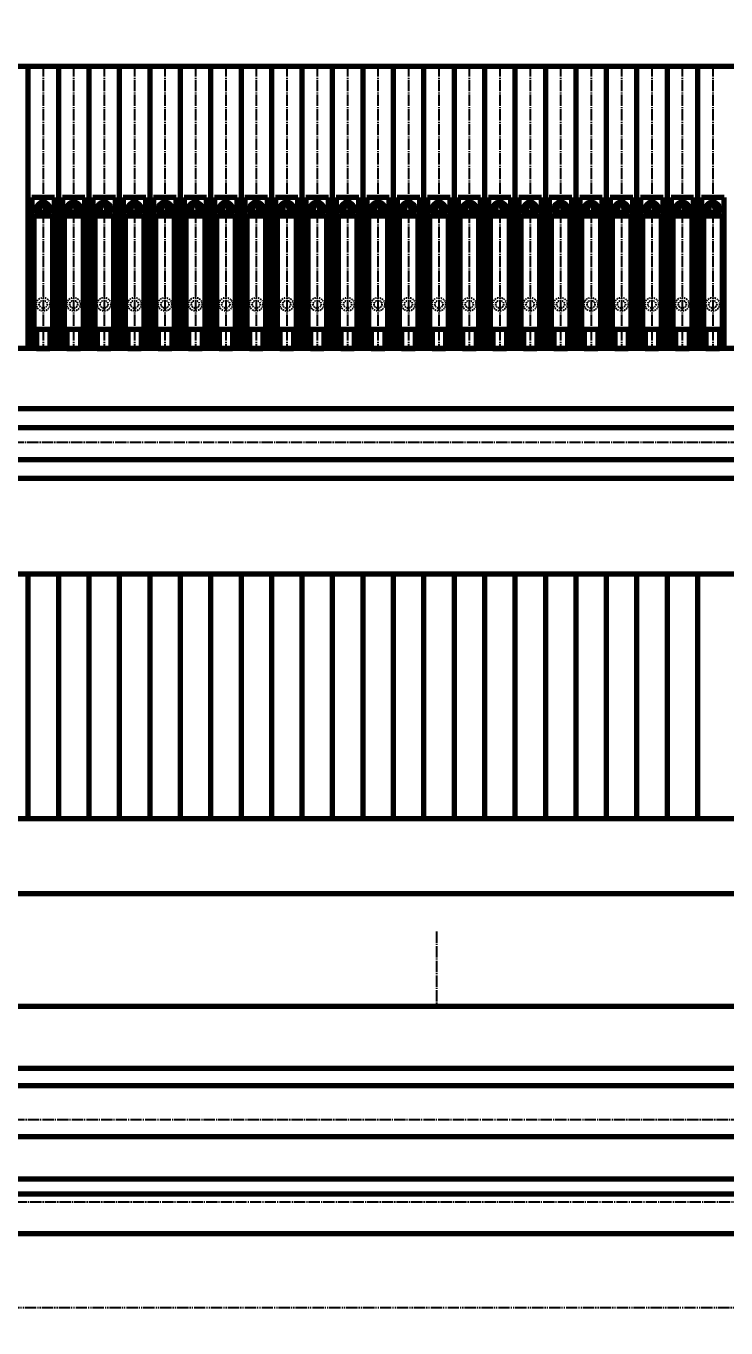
# Model space of a CAD drawing. Header units: millimetres. Extents: x -14850 to 14850, y -10500 to 10500.
# Drawn here: x -5037 to -3174, y 2054 to 5516 of the extents above; entities that cross this region are included whole.
import ezdxf

# ---------------------------------------------------------------- set-up
doc = ezdxf.new("R2010")
doc.units = ezdxf.units.MM
for name, pattern in [('EB_DASH', [6, 3, -3]), ('EB_DASHDOT', [39, 30, -3, 3, -3]), ('EB_DASHDOTDOT', [45, 30, -3, 3, -3, 3, -3])]:
    doc.linetypes.add(name, pattern=pattern)
for name, color, linetype, lineweight in [('CAXA0', 7, 'Continuous', 70), ('CAXA1', 1, 'EB_DASHDOT', 25), ('CAXA2', 6, 'EB_DASH', 25), ('CAXA4', 3, 'Continuous', 25)]:
    doc.layers.add(name, color=color, linetype=linetype, lineweight=lineweight)
doc.styles.add('标准', font='', dxfattribs={"width": 0.667})
doc.styles.get('标准').set_extended_font_data('SimSun')
doc.dimstyles.new('标准', dxfattribs={"dimscale": 50, "dimtxt": 4, "dimasz": 3, "dimexe": 2, "dimexo": 0, "dimtad": 1, "dimdec": 1, "dimdsep": 46, "dimtxsty": '标准', "dimcen": 0, "dimdle": 4, "dimaunit": 1, "dimazin": 2, "dimtfac": 1, "dimtdec": 3, "dimtmove": 0, "dimatfit": 3, "dimfxl": 0, "dimtolj": 1, "dimtzin": 0, "dimarcsym": 0})

# ---------------------------------------------------------------- blocks, each defined once
blk = doc.blocks.new('*D265')
at = {"layer": 'CAXA4', "linetype": 'Continuous', "lineweight": 25}
for points in [[(-10769.7, 165.8), (-10619.7, 184.6), (-10619.7, 147.1)], [(2880.3, 165.8), (2730.3, 184.6), (2730.3, 147.1)]]:
    blk.add_hatch(color=0, dxfattribs=at).paths.add_polyline_path(points, flags=0)
at = {"layer": 'CAXA4', "color": 0, "linetype": 'Continuous', "lineweight": 25}
for p, q in [((-10769.7, 2408.9), (-10769.7, 65.8)), ((2880.3, 2408.9), (2880.3, 65.8)), ((2880.3, 165.8), (-10769.7, 165.8))]:
    blk.add_line(p, q, dxfattribs=at)
at = {"layer": 'CAXA4', "color": 0, "linetype": 'Continuous', "lineweight": 25, "insert": (-4212.2, 471.1), "char_height": 200, "attachment_point": 1, "style": '标准'}
blk.add_mtext('\\fSimSun|b0|i0|p34;13650', dxfattribs=at)
blk = doc.blocks.new('*D267')
at = {"layer": 'CAXA4', "linetype": 'Continuous', "lineweight": 25}
for points in [[(-6219.7, 772.7), (-6069.7, 754), (-6069.7, 791.5)], [(-1669.7, 772.7), (-1819.7, 754), (-1819.7, 791.5)]]:
    blk.add_hatch(color=0, dxfattribs=at).paths.add_polyline_path(points, flags=0)
at = {"layer": 'CAXA4', "color": 0, "linetype": 'Continuous', "lineweight": 25}
for p, q in [((-6219.7, 2405.9), (-6219.7, 672.7)), ((-1669.7, 2405.9), (-1669.7, 672.7)), ((-6219.7, 772.7), (-1669.7, 772.7))]:
    blk.add_line(p, q, dxfattribs=at)
at = {"layer": 'CAXA4', "color": 0, "linetype": 'Continuous', "lineweight": 25, "insert": (-4156.7, 1078), "char_height": 200, "attachment_point": 1, "style": '标准'}
blk.add_mtext('\\fSimSun|b0|i0|p34;4550', dxfattribs=at)
blk = doc.blocks.new('*D271')
at = {"layer": 'CAXA4', "linetype": 'Continuous', "lineweight": 25}
for points in [[(-11554.7, 8326.6), (-11404.7, 8307.9), (-11404.7, 8345.4)], [(3945.3, 8326.6), (3795.3, 8307.9), (3795.3, 8345.4)]]:
    blk.add_hatch(color=0, dxfattribs=at).paths.add_polyline_path(points, flags=0)
at = {"layer": 'CAXA4', "color": 0, "linetype": 'Continuous', "lineweight": 25}
for p, q in [((-11554.7, 4413.9), (-11554.7, 8426.6)), ((3945.3, 4948.9), (3945.3, 8426.6)), ((-11554.7, 8326.6), (3945.3, 8326.6))]:
    blk.add_line(p, q, dxfattribs=at)
at = {"layer": 'CAXA4', "color": 0, "linetype": 'Continuous', "lineweight": 25, "insert": (-4072.2, 8631.9), "char_height": 200, "attachment_point": 1, "style": '标准'}
blk.add_mtext('\\fSimSun|b0|i0|p34;15500', dxfattribs=at)

msp = doc.modelspace()

# ---------------------------------------------------------------- linework, layer by layer
at = {"layer": 'CAXA0'}
for p, q in [((1398.26, 5408.92), (-10849.74, 5408.92)), ((-5031.74, 5408.92), (-5031.74, 4658.92)), ((-4950.74, 5408.92), (-4950.74, 4658.92)), ((-4869.74, 5408.92), (-4869.74, 4658.92)), ((-4788.74, 5408.92), (-4788.74, 4658.92)), ((-4707.74, 5408.92), (-4707.74, 4658.92)), ((-4626.74, 5408.92), (-4626.74, 4658.92)), ((-4545.74, 5408.92), (-4545.74, 4658.92)), ((-4464.74, 5408.92), (-4464.74, 4658.92)), ((-4383.74, 5408.92), (-4383.74, 4658.92)), ((-4302.74, 5408.92), (-4302.74, 4658.92)), ((-4221.74, 5408.92), (-4221.74, 4658.92)), ((-4140.74, 5408.92), (-4140.74, 4658.92)), ((-4059.74, 5408.92), (-4059.74, 4658.92)), ((-3978.74, 5408.92), (-3978.74, 4658.92)), ((-3897.74, 5408.92), (-3897.74, 4658.92)), ((-3816.74, 5408.92), (-3816.74, 4658.92)), ((-3735.74, 5408.92), (-3735.74, 4658.92)), ((-3654.74, 5408.92), (-3654.74, 4658.92)), ((-3573.74, 5408.92), (-3573.74, 4658.92)), ((-3492.74, 5408.92), (-3492.74, 4658.92)), ((-3411.74, 5408.92), (-3411.74, 4658.92)), ((-3330.74, 5408.92), (-3330.74, 4658.92)), ((-3249.74, 5408.92), (-3249.74, 4658.92)), ((-4961.24, 5060.33), (-5021.24, 5060.33)), ((-5021.24, 5060.33), (-5021.24, 4658.92)), ((-4961.24, 4658.92), (-4961.24, 5060.33)), ((-4880.24, 5060.33), (-4940.24, 5060.33)), ((-4940.24, 5060.33), (-4940.24, 4658.92)), ((-4880.24, 4658.92), (-4880.24, 5060.33)), ((-4799.24, 5060.33), (-4859.24, 5060.33)), ((-4859.24, 5060.33), (-4859.24, 4658.92)), ((-4799.24, 4658.92), (-4799.24, 5060.33)), ((-4718.24, 5060.33), (-4778.24, 5060.33)), ((-4778.24, 5060.33), (-4778.24, 4658.92)), ((-4718.24, 4658.92), (-4718.24, 5060.33)), ((-4637.24, 5060.33), (-4697.24, 5060.33)), ((-4697.24, 5060.33), (-4697.24, 4658.92)), ((-4637.24, 4658.92), (-4637.24, 5060.33)), ((-4556.24, 5060.33), (-4616.24, 5060.33)), ((-4616.24, 5060.33), (-4616.24, 4658.92)), ((-4556.24, 4658.92), (-4556.24, 5060.33)), ((-4475.24, 5060.33), (-4535.24, 5060.33)), ((-4535.24, 5060.33), (-4535.24, 4658.92)), ((-4475.24, 4658.92), (-4475.24, 5060.33)), ((-4394.24, 5060.33), (-4454.24, 5060.33)), ((-4454.24, 5060.33), (-4454.24, 4658.92)), ((-4394.24, 4658.92), (-4394.24, 5060.33)), ((-4313.24, 5060.33), (-4373.24, 5060.33)), ((-4373.24, 5060.33), (-4373.24, 4658.92)), ((-4313.24, 4658.92), (-4313.24, 5060.33)), ((-4232.24, 5060.33), (-4292.24, 5060.33)), ((-4292.24, 5060.33), (-4292.24, 4658.92)), ((-4232.24, 4658.92), (-4232.24, 5060.33)), ((-4151.24, 5060.33), (-4211.24, 5060.33)), ((-4211.24, 5060.33), (-4211.24, 4658.92)), ((-4151.24, 4658.92), (-4151.24, 5060.33)), ((-4070.24, 5060.33), (-4130.24, 5060.33)), ((-4130.24, 5060.33), (-4130.24, 4658.92)), ((-4070.24, 4658.92), (-4070.24, 5060.33)), ((-3989.24, 5060.33), (-4049.24, 5060.33)), ((-4049.24, 5060.33), (-4049.24, 4658.92)), ((-3989.24, 4658.92), (-3989.24, 5060.33)), ((-3908.24, 5060.33), (-3968.24, 5060.33)), ((-3968.24, 5060.33), (-3968.24, 4658.92)), ((-3908.24, 4658.92), (-3908.24, 5060.33)), ((-3827.24, 5060.33), (-3887.24, 5060.33)), ((-3887.24, 5060.33), (-3887.24, 4658.92)), ((-3827.24, 4658.92), (-3827.24, 5060.33)), ((-3746.24, 5060.33), (-3806.24, 5060.33)), ((-3806.24, 5060.33), (-3806.24, 4658.92)), ((-3746.24, 4658.92), (-3746.24, 5060.33)), ((-3665.24, 5060.33), (-3725.24, 5060.33)), ((-3725.24, 5060.33), (-3725.24, 4658.92)), ((-3665.24, 4658.92), (-3665.24, 5060.33)), ((-3584.24, 5060.33), (-3644.24, 5060.33)), ((-3644.24, 5060.33), (-3644.24, 4658.92)), ((-3584.24, 4658.92), (-3584.24, 5060.33)), ((-3503.24, 5060.33), (-3563.24, 5060.33)), ((-3563.24, 5060.33), (-3563.24, 4658.92)), ((-3503.24, 4658.92), (-3503.24, 5060.33)), ((-3422.24, 5060.33), (-3482.24, 5060.33)), ((-3482.24, 5060.33), (-3482.24, 4658.92)), ((-3422.24, 4658.92), (-3422.24, 5060.33)), ((-3341.24, 5060.33), (-3401.24, 5060.33)), ((-3401.24, 5060.33), (-3401.24, 4658.92)), ((-3341.24, 4658.92), (-3341.24, 5060.33)), ((-3260.24, 5060.33), (-3320.24, 5060.33)), ((-3320.24, 5060.33), (-3320.24, 4658.92)), ((-3260.24, 4658.92), (-3260.24, 5060.33)), ((-3179.24, 5060.33), (-3239.24, 5060.33)), ((-3239.24, 5060.33), (-3239.24, 4658.92)), ((-3179.24, 4658.92), (-3179.24, 5060.33)), ((-4966.24, 5010.33), (-5016.24, 5010.33)), ((-5016.24, 5010.33), (-5016.24, 4663.92)), ((-4966.24, 5010.33), (-4966.24, 4663.92)), ((-4885.24, 5010.33), (-4935.24, 5010.33)), ((-4935.24, 5010.33), (-4935.24, 4663.92)), ((-4885.24, 5010.33), (-4885.24, 4663.92)), ((-4804.24, 5010.33), (-4854.24, 5010.33)), ((-4854.24, 5010.33), (-4854.24, 4663.92)), ((-4804.24, 5010.33), (-4804.24, 4663.92)), ((-4723.24, 5010.33), (-4773.24, 5010.33)), ((-4773.24, 5010.33), (-4773.24, 4663.92)), ((-4723.24, 5010.33), (-4723.24, 4663.92)), ((-4642.24, 5010.33), (-4692.24, 5010.33)), ((-4692.24, 5010.33), (-4692.24, 4663.92)), ((-4642.24, 5010.33), (-4642.24, 4663.92)), ((-4561.24, 5010.33), (-4611.24, 5010.33)), ((-4611.24, 5010.33), (-4611.24, 4663.92)), ((-4561.24, 5010.33), (-4561.24, 4663.92)), ((-4480.24, 5010.33), (-4530.24, 5010.33)), ((-4530.24, 5010.33), (-4530.24, 4663.92)), ((-4480.24, 5010.33), (-4480.24, 4663.92)), ((-4399.24, 5010.33), (-4449.24, 5010.33)), ((-4449.24, 5010.33), (-4449.24, 4663.92)), ((-4399.24, 5010.33), (-4399.24, 4663.92)), ((-4318.24, 5010.33), (-4368.24, 5010.33)), ((-4368.24, 5010.33), (-4368.24, 4663.92)), ((-4318.24, 5010.33), (-4318.24, 4663.92)), ((-4237.24, 5010.33), (-4287.24, 5010.33)), ((-4287.24, 5010.33), (-4287.24, 4663.92)), ((-4237.24, 5010.33), (-4237.24, 4663.92)), ((-4156.24, 5010.33), (-4206.24, 5010.33)), ((-4206.24, 5010.33), (-4206.24, 4663.92)), ((-4156.24, 5010.33), (-4156.24, 4663.92)), ((-4075.24, 5010.33), (-4125.24, 5010.33)), ((-4125.24, 5010.33), (-4125.24, 4663.92)), ((-4075.24, 5010.33), (-4075.24, 4663.92)), ((-3994.24, 5010.33), (-4044.24, 5010.33)), ((-4044.24, 5010.33), (-4044.24, 4663.92)), ((-3994.24, 5010.33), (-3994.24, 4663.92)), ((-3913.24, 5010.33), (-3963.24, 5010.33)), ((-3963.24, 5010.33), (-3963.24, 4663.92)), ((-3913.24, 5010.33), (-3913.24, 4663.92)), ((-3832.24, 5010.33), (-3882.24, 5010.33)), ((-3882.24, 5010.33), (-3882.24, 4663.92)), ((-3832.24, 5010.33), (-3832.24, 4663.92)), ((-3751.24, 5010.33), (-3801.24, 5010.33)), ((-3801.24, 5010.33), (-3801.24, 4663.92)), ((-3751.24, 5010.33), (-3751.24, 4663.92)), ((-3670.24, 5010.33), (-3720.24, 5010.33)), ((-3720.24, 5010.33), (-3720.24, 4663.92)), ((-3670.24, 5010.33), (-3670.24, 4663.92)), ((-3589.24, 5010.33), (-3639.24, 5010.33)), ((-3639.24, 5010.33), (-3639.24, 4663.92)), ((-3589.24, 5010.33), (-3589.24, 4663.92)), ((-3508.24, 5010.33), (-3558.24, 5010.33)), ((-3558.24, 5010.33), (-3558.24, 4663.92)), ((-3508.24, 5010.33), (-3508.24, 4663.92)), ((-3427.24, 5010.33), (-3477.24, 5010.33)), ((-3477.24, 5010.33), (-3477.24, 4663.92)), ((-3427.24, 5010.33), (-3427.24, 4663.92)), ((-3346.24, 5010.33), (-3396.24, 5010.33)), ((-3396.24, 5010.33), (-3396.24, 4663.92)), ((-3346.24, 5010.33), (-3346.24, 4663.92)), ((-3265.24, 5010.33), (-3315.24, 5010.33)), ((-3315.24, 5010.33), (-3315.24, 4663.92)), ((-3265.24, 5010.33), (-3265.24, 4663.92)), ((-3184.24, 5010.33), (-3234.24, 5010.33)), ((-3234.24, 5010.33), (-3234.24, 4663.92)), ((-3184.24, 5010.33), (-3184.24, 4663.92)), ((-5009.24, 4708.92), (-5009.24, 4658.92)), ((-4973.24, 4708.92), (-5009.24, 4708.92)), ((-4973.24, 4708.92), (-4973.24, 4658.92)), ((-4928.24, 4708.92), (-4928.24, 4658.92)), ((-4892.24, 4708.92), (-4928.24, 4708.92)), ((-4892.24, 4708.92), (-4892.24, 4658.92)), ((-4847.24, 4708.92), (-4847.24, 4658.92)), ((-4811.24, 4708.92), (-4847.24, 4708.92)), ((-4811.24, 4708.92), (-4811.24, 4658.92)), ((-4766.24, 4708.92), (-4766.24, 4658.92)), ((-4730.24, 4708.92), (-4766.24, 4708.92)), ((-4730.24, 4708.92), (-4730.24, 4658.92)), ((-4685.24, 4708.92), (-4685.24, 4658.92)), ((-4649.24, 4708.92), (-4685.24, 4708.92)), ((-4649.24, 4708.92), (-4649.24, 4658.92)), ((-4604.24, 4708.92), (-4604.24, 4658.92)), ((-4568.24, 4708.92), (-4604.24, 4708.92)), ((-4568.24, 4708.92), (-4568.24, 4658.92)), ((-4523.24, 4708.92), (-4523.24, 4658.92)), ((-4487.24, 4708.92), (-4523.24, 4708.92)), ((-4487.24, 4708.92), (-4487.24, 4658.92)), ((-4442.24, 4708.92), (-4442.24, 4658.92)), ((-4406.24, 4708.92), (-4442.24, 4708.92)), ((-4406.24, 4708.92), (-4406.24, 4658.92)), ((-4361.24, 4708.92), (-4361.24, 4658.92)), ((-4325.24, 4708.92), (-4361.24, 4708.92)), ((-4325.24, 4708.92), (-4325.24, 4658.92)), ((-4280.24, 4708.92), (-4280.24, 4658.92)), ((-4244.24, 4708.92), (-4280.24, 4708.92)), ((-4244.24, 4708.92), (-4244.24, 4658.92)), ((-4199.24, 4708.92), (-4199.24, 4658.92)), ((-4163.24, 4708.92), (-4199.24, 4708.92)), ((-4163.24, 4708.92), (-4163.24, 4658.92)), ((-4118.24, 4708.92), (-4118.24, 4658.92)), ((-4082.24, 4708.92), (-4118.24, 4708.92)), ((-4082.24, 4708.92), (-4082.24, 4658.92)), ((-4037.24, 4708.92), (-4037.24, 4658.92)), ((-4001.24, 4708.92), (-4037.24, 4708.92)), ((-4001.24, 4708.92), (-4001.24, 4658.92)), ((-3956.24, 4708.92), (-3956.24, 4658.92)), ((-3920.24, 4708.92), (-3956.24, 4708.92)), ((-3920.24, 4708.92), (-3920.24, 4658.92)), ((-3875.24, 4708.92), (-3875.24, 4658.92)), ((-3839.24, 4708.92), (-3875.24, 4708.92)), ((-3839.24, 4708.92), (-3839.24, 4658.92)), ((-3794.24, 4708.92), (-3794.24, 4658.92)), ((-3758.24, 4708.92), (-3794.24, 4708.92)), ((-3758.24, 4708.92), (-3758.24, 4658.92)), ((-3713.24, 4708.92), (-3713.24, 4658.92)), ((-3677.24, 4708.92), (-3713.24, 4708.92)), ((-3677.24, 4708.92), (-3677.24, 4658.92)), ((-3632.24, 4708.92), (-3632.24, 4658.92)), ((-3596.24, 4708.92), (-3632.24, 4708.92)), ((-3596.24, 4708.92), (-3596.24, 4658.92)), ((-3551.24, 4708.92), (-3551.24, 4658.92)), ((-3515.24, 4708.92), (-3551.24, 4708.92)), ((-3515.24, 4708.92), (-3515.24, 4658.92)), ((-3470.24, 4708.92), (-3470.24, 4658.92)), ((-3434.24, 4708.92), (-3470.24, 4708.92)), ((-3434.24, 4708.92), (-3434.24, 4658.92)), ((-3389.24, 4708.92), (-3389.24, 4658.92)), ((-3353.24, 4708.92), (-3389.24, 4708.92)), ((-3353.24, 4708.92), (-3353.24, 4658.92)), ((-3308.24, 4708.92), (-3308.24, 4658.92)), ((-3272.24, 4708.92), (-3308.24, 4708.92)), ((-3272.24, 4708.92), (-3272.24, 4658.92)), ((-3227.24, 4708.92), (-3227.24, 4658.92)), ((-3191.24, 4708.92), (-3227.24, 4708.92)), ((-3191.24, 4708.92), (-3191.24, 4658.92)), ((-2580.35, 4658.92), (-11047.67, 4658.92)), ((1465.91, 4658.92), (-10539.74, 4658.92)), ((-5009.24, 4663.92), (-5016.24, 4663.92)), ((-5009.24, 4658.92), (-4973.24, 4658.92)), ((-4973.24, 4658.92), (-5009.24, 4658.92)), ((-4966.24, 4663.92), (-4973.24, 4663.92)), ((-4928.24, 4663.92), (-4935.24, 4663.92)), ((-4928.24, 4658.92), (-4892.24, 4658.92)), ((-4892.24, 4658.92), (-4928.24, 4658.92)), ((-4885.24, 4663.92), (-4892.24, 4663.92)), ((-4847.24, 4663.92), (-4854.24, 4663.92)), ((-4847.24, 4658.92), (-4811.24, 4658.92)), ((-4811.24, 4658.92), (-4847.24, 4658.92)), ((-4804.24, 4663.92), (-4811.24, 4663.92)), ((-4766.24, 4663.92), (-4773.24, 4663.92)), ((-4766.24, 4658.92), (-4730.24, 4658.92)), ((-4730.24, 4658.92), (-4766.24, 4658.92)), ((-4723.24, 4663.92), (-4730.24, 4663.92)), ((-4685.24, 4663.92), (-4692.24, 4663.92)), ((-4685.24, 4658.92), (-4649.24, 4658.92)), ((-4649.24, 4658.92), (-4685.24, 4658.92)), ((-4642.24, 4663.92), (-4649.24, 4663.92)), ((-4604.24, 4663.92), (-4611.24, 4663.92)), ((-4604.24, 4658.92), (-4568.24, 4658.92)), ((-4568.24, 4658.92), (-4604.24, 4658.92)), ((-4561.24, 4663.92), (-4568.24, 4663.92)), ((-4523.24, 4663.92), (-4530.24, 4663.92)), ((-4523.24, 4658.92), (-4487.24, 4658.92)), ((-4487.24, 4658.92), (-4523.24, 4658.92)), ((-4480.24, 4663.92), (-4487.24, 4663.92)), ((-4442.24, 4663.92), (-4449.24, 4663.92)), ((-4442.24, 4658.92), (-4406.24, 4658.92)), ((-4406.24, 4658.92), (-4442.24, 4658.92)), ((-4399.24, 4663.92), (-4406.24, 4663.92)), ((-4361.24, 4663.92), (-4368.24, 4663.92)), ((-4361.24, 4658.92), (-4325.24, 4658.92)), ((-4325.24, 4658.92), (-4361.24, 4658.92)), ((-4318.24, 4663.92), (-4325.24, 4663.92)), ((-4280.24, 4663.92), (-4287.24, 4663.92)), ((-4280.24, 4658.92), (-4244.24, 4658.92)), ((-4244.24, 4658.92), (-4280.24, 4658.92)), ((-4237.24, 4663.92), (-4244.24, 4663.92)), ((-4199.24, 4663.92), (-4206.24, 4663.92)), ((-4199.24, 4658.92), (-4163.24, 4658.92)), ((-4163.24, 4658.92), (-4199.24, 4658.92)), ((-4156.24, 4663.92), (-4163.24, 4663.92)), ((-4118.24, 4663.92), (-4125.24, 4663.92)), ((-4118.24, 4658.92), (-4082.24, 4658.92)), ((-4082.24, 4658.92), (-4118.24, 4658.92)), ((-4075.24, 4663.92), (-4082.24, 4663.92)), ((-4037.24, 4663.92), (-4044.24, 4663.92)), ((-4037.24, 4658.92), (-4001.24, 4658.92)), ((-4001.24, 4658.92), (-4037.24, 4658.92)), ((-3994.24, 4663.92), (-4001.24, 4663.92)), ((-3956.24, 4663.92), (-3963.24, 4663.92)), ((-3956.24, 4658.92), (-3920.24, 4658.92)), ((-3920.24, 4658.92), (-3956.24, 4658.92)), ((-3913.24, 4663.92), (-3920.24, 4663.92)), ((-3875.24, 4663.92), (-3882.24, 4663.92)), ((-3875.24, 4658.92), (-3839.24, 4658.92)), ((-3839.24, 4658.92), (-3875.24, 4658.92)), ((-3832.24, 4663.92), (-3839.24, 4663.92)), ((-3794.24, 4663.92), (-3801.24, 4663.92)), ((-3794.24, 4658.92), (-3758.24, 4658.92)), ((-3758.24, 4658.92), (-3794.24, 4658.92)), ((-3751.24, 4663.92), (-3758.24, 4663.92)), ((-3713.24, 4663.92), (-3720.24, 4663.92)), ((-3713.24, 4658.92), (-3677.24, 4658.92)), ((-3677.24, 4658.92), (-3713.24, 4658.92)), ((-3670.24, 4663.92), (-3677.24, 4663.92)), ((-3632.24, 4663.92), (-3639.24, 4663.92)), ((-3632.24, 4658.92), (-3596.24, 4658.92)), ((-3596.24, 4658.92), (-3632.24, 4658.92)), ((-3589.24, 4663.92), (-3596.24, 4663.92)), ((-3551.24, 4663.92), (-3558.24, 4663.92)), ((-3551.24, 4658.92), (-3515.24, 4658.92)), ((-3515.24, 4658.92), (-3551.24, 4658.92)), ((-3508.24, 4663.92), (-3515.24, 4663.92)), ((-3470.24, 4663.92), (-3477.24, 4663.92)), ((-3470.24, 4658.92), (-3434.24, 4658.92)), ((-3434.24, 4658.92), (-3470.24, 4658.92)), ((-3427.24, 4663.92), (-3434.24, 4663.92)), ((-3389.24, 4663.92), (-3396.24, 4663.92)), ((-3389.24, 4658.92), (-3353.24, 4658.92)), ((-3353.24, 4658.92), (-3389.24, 4658.92)), ((-3346.24, 4663.92), (-3353.24, 4663.92)), ((-3308.24, 4663.92), (-3315.24, 4663.92)), ((-3308.24, 4658.92), (-3272.24, 4658.92)), ((-3272.24, 4658.92), (-3308.24, 4658.92)), ((-3265.24, 4663.92), (-3272.24, 4663.92)), ((-3227.24, 4663.92), (-3234.24, 4663.92)), ((-3227.24, 4658.92), (-3191.24, 4658.92)), ((-3191.24, 4658.92), (-3227.24, 4658.92)), ((-3184.24, 4663.92), (-3191.24, 4663.92)), ((-10999.74, 4498.92), (1437.33, 4498.92)), ((-10969.74, 4448.92), (1434.59, 4448.92)), ((-10969.74, 4363.92), (1434.89, 4363.92)), ((-10999.74, 4313.92), (1437.26, 4313.92)), ((-1744.74, 4058.92), (-6144.74, 4058.92)), ((-5031.74, 4058.92), (-5031.74, 3408.92)), ((-4950.74, 4058.92), (-4950.74, 3408.92)), ((-4869.74, 4058.92), (-4869.74, 3408.92)), ((-4788.74, 4058.92), (-4788.74, 3408.92)), ((-4707.74, 4058.92), (-4707.74, 3408.92)), ((-4626.74, 4058.92), (-4626.74, 3408.92)), ((-4545.74, 4058.92), (-4545.74, 3408.92)), ((-4464.74, 4058.92), (-4464.74, 3408.92)), ((-4383.74, 4058.92), (-4383.74, 3408.92)), ((-4302.74, 4058.92), (-4302.74, 3408.92)), ((-4221.74, 4058.92), (-4221.74, 3408.92)), ((-4140.74, 4058.92), (-4140.74, 3408.92)), ((-4059.74, 4058.92), (-4059.74, 3408.92)), ((-3978.74, 4058.92), (-3978.74, 3408.92)), ((-3897.74, 4058.92), (-3897.74, 3408.92)), ((-3816.74, 4058.92), (-3816.74, 3408.92)), ((-3735.74, 4058.92), (-3735.74, 3408.92)), ((-3654.74, 4058.92), (-3654.74, 3408.92)), ((-3573.74, 4058.92), (-3573.74, 3408.92)), ((-3492.74, 4058.92), (-3492.74, 3408.92)), ((-3411.74, 4058.92), (-3411.74, 3408.92)), ((-3330.74, 4058.92), (-3330.74, 3408.92)), ((-3249.74, 4058.92), (-3249.74, 3408.92)), ((-6155.56, 3408.92), (-1733.91, 3408.92)), ((-1732.24, 3208.92), (-6145.28, 3208.92)), ((2880.26, 2908.92), (-6129.85, 2908.92)), ((-1869.74, 2743.97), (-6019.74, 2743.97)), ((-1869.74, 2698.44), (-6019.74, 2698.44)), ((-1869.74, 2562.39), (-6019.74, 2562.39)), ((-1869.74, 2450.27), (-6019.74, 2450.27)), ((-1869.74, 2410.17), (-6019.74, 2410.17)), ((-1869.74, 2304.99), (-6019.74, 2304.99))]:
    msp.add_line(p, q, dxfattribs=at)
for centre, radius in [((-4991.24, 5030.33), 18), ((-4991.24, 5030.33), 10.5), ((-4910.24, 5030.33), 18), ((-4910.24, 5030.33), 10.5), ((-4829.24, 5030.33), 18), ((-4829.24, 5030.33), 10.5), ((-4748.24, 5030.33), 18), ((-4748.24, 5030.33), 10.5), ((-4667.24, 5030.33), 18), ((-4667.24, 5030.33), 10.5), ((-4586.24, 5030.33), 18), ((-4586.24, 5030.33), 10.5), ((-4505.24, 5030.33), 18), ((-4505.24, 5030.33), 10.5), ((-4424.24, 5030.33), 18), ((-4424.24, 5030.33), 10.5), ((-4343.24, 5030.33), 18), ((-4343.24, 5030.33), 10.5), ((-4262.24, 5030.33), 18), ((-4262.24, 5030.33), 10.5), ((-4181.24, 5030.33), 18), ((-4181.24, 5030.33), 10.5), ((-4100.24, 5030.33), 18), ((-4100.24, 5030.33), 10.5), ((-4019.24, 5030.33), 18), ((-4019.24, 5030.33), 10.5), ((-3938.24, 5030.33), 18), ((-3938.24, 5030.33), 10.5), ((-3857.24, 5030.33), 18), ((-3857.24, 5030.33), 10.5), ((-3776.24, 5030.33), 18), ((-3776.24, 5030.33), 10.5), ((-3695.24, 5030.33), 18), ((-3695.24, 5030.33), 10.5), ((-3614.24, 5030.33), 18), ((-3614.24, 5030.33), 10.5), ((-3533.24, 5030.33), 18), ((-3533.24, 5030.33), 10.5), ((-3452.24, 5030.33), 18), ((-3452.24, 5030.33), 10.5), ((-3371.24, 5030.33), 18), ((-3371.24, 5030.33), 10.5), ((-3290.24, 5030.33), 18), ((-3290.24, 5030.33), 10.5), ((-3209.24, 5030.33), 18), ((-3209.24, 5030.33), 10.5)]:
    msp.add_circle(centre, radius, dxfattribs=at)
at = {"layer": 'CAXA1', "linetype": 'EB_DASHDOT', "lineweight": 25}
for p, q in [((-4991.24, 5411.92), (-4991.24, 4655.92)), ((-4910.24, 5411.92), (-4910.24, 4655.92)), ((-4829.24, 5411.92), (-4829.24, 4655.92)), ((-4748.24, 5411.92), (-4748.24, 4655.92)), ((-4667.24, 5411.92), (-4667.24, 4655.92)), ((-4586.24, 5411.92), (-4586.24, 4655.92)), ((-4505.24, 5411.92), (-4505.24, 4655.92)), ((-4424.24, 5411.92), (-4424.24, 4655.92)), ((-4343.24, 5411.92), (-4343.24, 4655.92)), ((-4262.24, 5411.92), (-4262.24, 4655.92)), ((-4181.24, 5411.92), (-4181.24, 4655.92)), ((-4100.24, 5411.92), (-4100.24, 4655.92)), ((-4019.24, 5411.92), (-4019.24, 4655.92)), ((-3938.24, 5411.92), (-3938.24, 4655.92)), ((-3857.24, 5411.92), (-3857.24, 4655.92)), ((-3776.24, 5411.92), (-3776.24, 4655.92)), ((-3695.24, 5411.92), (-3695.24, 4655.92)), ((-3614.24, 5411.92), (-3614.24, 4655.92)), ((-3533.24, 5411.92), (-3533.24, 4655.92)), ((-3452.24, 5411.92), (-3452.24, 4655.92)), ((-3371.24, 5411.92), (-3371.24, 4655.92)), ((-3290.24, 5411.92), (-3290.24, 4655.92)), ((-3209.24, 5411.92), (-3209.24, 4655.92)), ((-4961.24, 5030.33), (-5021.24, 5030.33)), ((-4880.24, 5030.33), (-4940.24, 5030.33)), ((-4799.24, 5030.33), (-4859.24, 5030.33)), ((-4718.24, 5030.33), (-4778.24, 5030.33)), ((-4637.24, 5030.33), (-4697.24, 5030.33)), ((-4556.24, 5030.33), (-4616.24, 5030.33)), ((-4475.24, 5030.33), (-4535.24, 5030.33)), ((-4394.24, 5030.33), (-4454.24, 5030.33)), ((-4313.24, 5030.33), (-4373.24, 5030.33)), ((-4232.24, 5030.33), (-4292.24, 5030.33)), ((-4151.24, 5030.33), (-4211.24, 5030.33)), ((-4070.24, 5030.33), (-4130.24, 5030.33)), ((-3989.24, 5030.33), (-4049.24, 5030.33)), ((-3908.24, 5030.33), (-3968.24, 5030.33)), ((-3827.24, 5030.33), (-3887.24, 5030.33)), ((-3746.24, 5030.33), (-3806.24, 5030.33)), ((-3665.24, 5030.33), (-3725.24, 5030.33)), ((-3584.24, 5030.33), (-3644.24, 5030.33)), ((-3503.24, 5030.33), (-3563.24, 5030.33)), ((-3422.24, 5030.33), (-3482.24, 5030.33)), ((-3341.24, 5030.33), (-3401.24, 5030.33)), ((-3260.24, 5030.33), (-3320.24, 5030.33)), ((-3179.24, 5030.33), (-3239.24, 5030.33)), ((1743.15, 4408.92), (-11051.25, 4408.92)), ((-3944.74, 3108.92), (-3944.74, 2908.92)), ((-11038.24, 2608.92), (1790.26, 2608.92)), ((1790.26, 2388.92), (-10797.74, 2388.92))]:
    msp.add_line(p, q, dxfattribs=at)
at = {"layer": 'CAXA2'}
for centre, radius in [((-4991.24, 4776.42), 18), ((-4991.24, 4776.42), 10.5), ((-4910.24, 4776.42), 18), ((-4910.24, 4776.42), 10.5), ((-4829.24, 4776.42), 18), ((-4829.24, 4776.42), 10.5), ((-4748.24, 4776.42), 18), ((-4748.24, 4776.42), 10.5), ((-4667.24, 4776.42), 18), ((-4667.24, 4776.42), 10.5), ((-4586.24, 4776.42), 18), ((-4586.24, 4776.42), 10.5), ((-4505.24, 4776.42), 18), ((-4505.24, 4776.42), 10.5), ((-4424.24, 4776.42), 18), ((-4424.24, 4776.42), 10.5), ((-4343.24, 4776.42), 18), ((-4343.24, 4776.42), 10.5), ((-4262.24, 4776.42), 18), ((-4262.24, 4776.42), 10.5), ((-4181.24, 4776.42), 18), ((-4181.24, 4776.42), 10.5), ((-4100.24, 4776.42), 18), ((-4100.24, 4776.42), 10.5), ((-4019.24, 4776.42), 18), ((-4019.24, 4776.42), 10.5), ((-3938.24, 4776.42), 18), ((-3938.24, 4776.42), 10.5), ((-3857.24, 4776.42), 18), ((-3857.24, 4776.42), 10.5), ((-3776.24, 4776.42), 18), ((-3776.24, 4776.42), 10.5), ((-3695.24, 4776.42), 18), ((-3695.24, 4776.42), 10.5), ((-3614.24, 4776.42), 18), ((-3614.24, 4776.42), 10.5), ((-3533.24, 4776.42), 18), ((-3533.24, 4776.42), 10.5), ((-3452.24, 4776.42), 18), ((-3452.24, 4776.42), 10.5), ((-3371.24, 4776.42), 18), ((-3371.24, 4776.42), 10.5), ((-3290.24, 4776.42), 18), ((-3290.24, 4776.42), 10.5), ((-3209.24, 4776.42), 18), ((-3209.24, 4776.42), 10.5)]:
    msp.add_circle(centre, radius, dxfattribs=at)
at = {"layer": 'CAXA4', "color": 5, "linetype": 'EB_DASHDOTDOT', "lineweight": 25}
msp.add_line((-13499.74, 2108.92), (5945.26, 2108.92), dxfattribs=at)

# ---------------------------------------------------------------- dimensions: what is measured, and where the dimension line sits
at = {"layer": 'CAXA4'}
for base, p1, p2, text, picture, middle in [((-3804.74, 8326.62), (-11554.74, 4413.92), (3945.26, 4948.92), '\\fSimSun;15500', '*D271', (-3804.74, 8494.87)), ((-3944.74, 165.83), (2880.26, 2408.92), (-10769.74, 2408.92), '\\fSimSun;13650', '*D265', (-3944.74, 334.08)), ((-3944.74, 772.73), (-6219.74, 2405.92), (-1669.74, 2405.92), '\\fSimSun;4550', '*D267', (-3944.74, 940.98))]:
    dim = msp.add_linear_dim(base=base, p1=p1, p2=p2, text=text, dimstyle='标准', dxfattribs=at)
    dim.commit()
    dim.dimension.update_dxf_attribs({"geometry": picture, "text_midpoint": middle})

doc.saveas('drawing.dxf')
